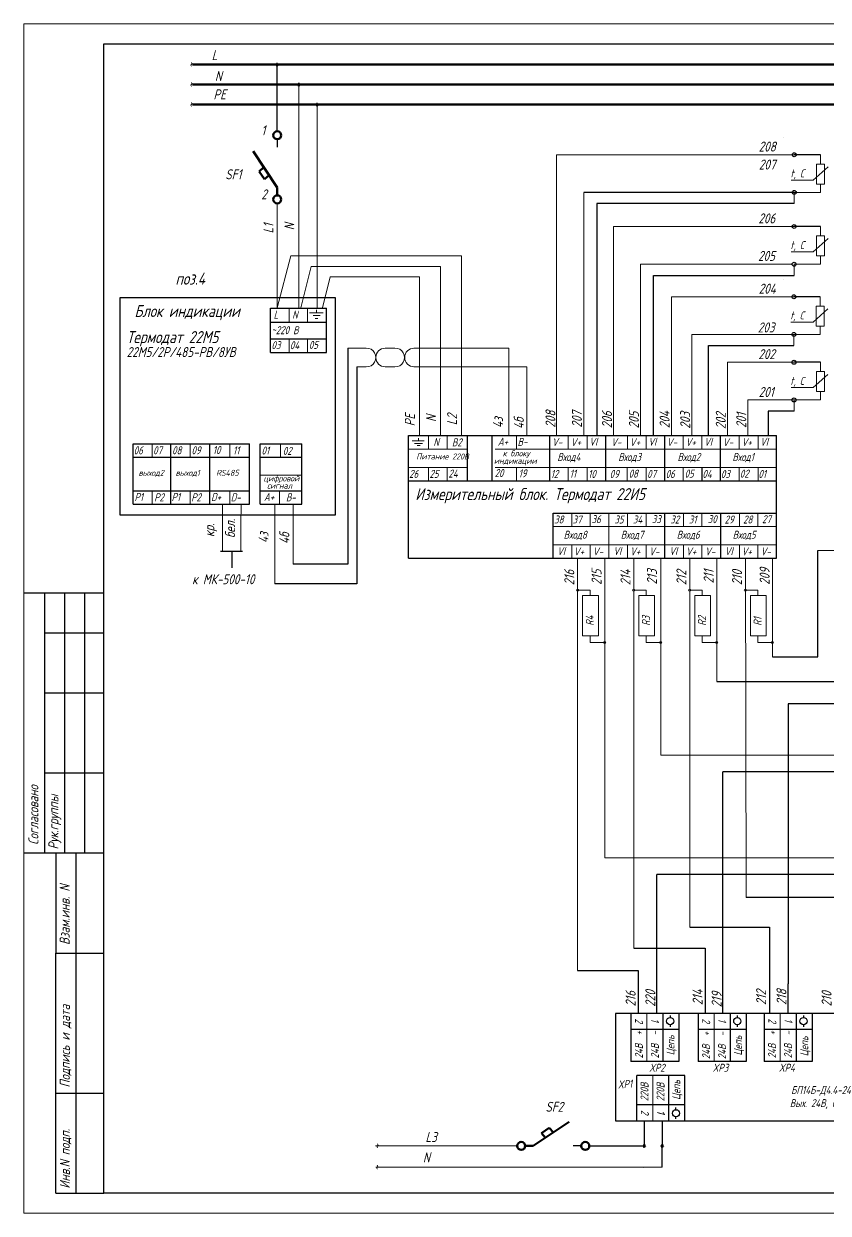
# Model space of a CAD drawing. Header units: millimetres. Extents: x -14 to 2659, y -2986 to -401.
# Drawn here: x 542.4 to 783.7, y -1116.2 to -759.7 of the extents above; entities that cross this region are included whole.
import ezdxf

# ---------------------------------------------------------------- set-up
doc = ezdxf.new("R2010")
doc.units = ezdxf.units.MM
doc.layers.get('0').update_dxf_attribs({"lineweight": 20})
doc.layers.add('MAIN', color=7, linetype='Continuous', lineweight=50)
doc.styles.add('GOST тип А', font='GOST_A.TTF', dxfattribs={"oblique": 15})
doc.styles.get("Standard").update_dxf_attribs({"font": 'simplex.shx', "width": 0.75, "oblique": 15})

msp = doc.modelspace()

# ---------------------------------------------------------------- linework, layer by layer
at = {"color": 7}
for p, q in [((1047.1414, -759.67147), (542.3914, -759.67147)), ((542.3914, -759.67147), (542.3914, -1116.22147)), ((712.27233, -929.44789), (708.49429, -929.44789)), ((712.27233, -931.09906), (712.27233, -929.44789)), ((729.11869, -929.44789), (725.34065, -929.44789)), ((729.11869, -931.09906), (729.11869, -929.44789)), ((745.90211, -929.44789), (742.12408, -929.44789)), ((745.90211, -931.09906), (745.90211, -929.44789)), ((762.58504, -929.44789), (758.807, -929.44789)), ((762.58504, -931.09906), (762.58504, -929.44789)), ((710.01203, -943.13379), (710.01203, -931.09906)), ((710.01203, -931.09906), (714.76491, -931.09906)), ((714.76491, -931.09906), (714.76491, -943.13379)), ((726.85839, -943.13379), (726.85839, -931.09906)), ((726.85839, -931.09906), (731.61127, -931.09906)), ((731.61127, -931.09906), (731.61127, -943.13379)), ((743.64181, -943.13379), (743.64181, -931.09906)), ((743.64181, -931.09906), (748.39469, -931.09906)), ((748.39469, -931.09906), (748.39469, -943.13379)), ((760.32474, -943.13379), (760.32474, -931.09906)), ((760.32474, -931.09906), (765.07762, -931.09906)), ((765.07762, -931.09906), (765.07762, -943.13379)), ((714.76491, -943.13379), (710.01203, -943.13379)), ((712.27233, -945.13997), (712.27233, -943.13379)), ((731.61127, -943.13379), (726.85839, -943.13379)), ((729.11869, -945.13997), (729.11869, -943.13379)), ((748.39469, -943.13379), (743.64181, -943.13379)), ((745.90211, -945.13997), (745.90211, -943.13379)), ((765.07762, -943.13379), (760.32474, -943.13379)), ((762.58504, -945.13997), (762.58504, -943.13379)), ((716.62623, -945.13367), (712.27233, -945.13367)), ((733.47259, -945.13367), (729.11869, -945.13367)), ((750.25601, -945.13367), (745.90211, -945.13367)), ((766.93894, -945.13367), (762.58504, -945.13367)), ((542.3914, -1116.22147), (1047.1414, -1116.22147))]:
    msp.add_line(p, q, dxfattribs=at)
at = {"color": 250}
msp.add_line((542.3914, -1116.22147), (542.3914, -760.04387), dxfattribs=at)
for p, q in [((542.3914, -1116.22147), (542.3914, -760.11651)), ((624.88988, -844.90467), (624.88988, -778.12702)), ((630.36239, -844.90467), (630.36239, -783.87711)), ((702.20531, -836.53918), (702.20531, -798.91864)), ((773.42944, -798.91864), (702.20531, -798.91864)), ((782.56971, -801.73193), (780.16971, -801.73193)), ((780.16971, -801.73193), (780.16971, -807.73193)), ((781.36971, -801.73193), (781.36971, -798.92884)), ((781.36971, -801.73193), (782.56971, -801.73193)), ((782.5697, -807.73653), (782.56971, -801.73193)), ((779.19153, -806.51154), (783.64514, -802.54274)), ((772.55339, -806.53141), (779.19153, -806.51154)), ((780.16971, -807.73193), (782.5697, -807.73653)), ((780.16971, -807.73193), (781.36971, -807.73193)), ((781.36971, -810.22584), (781.36971, -807.73193)), ((710.33725, -810.22584), (710.33725, -883.04639)), ((781.36971, -810.22584), (773.46953, -810.22584)), ((773.46953, -810.22584), (773.47412, -813.57071)), ((618.42727, -844.90467), (618.42727, -813.49898)), ((719.22802, -883.04639), (719.22802, -820.45466)), ((773.42944, -820.45466), (719.22802, -820.45466)), ((782.54802, -823.24077), (780.14802, -823.24077)), ((780.14802, -823.24077), (780.14802, -829.24077)), ((781.34802, -823.24077), (781.34802, -820.43768)), ((781.34802, -823.24077), (782.54802, -823.24077)), ((782.54801, -829.24537), (782.54802, -823.24077)), ((702.20531, -883.04639), (702.20531, -825.20136)), ((702.20531, -825.20136), (702.20531, -836.53918)), ((779.16984, -828.02038), (783.62345, -824.05157)), ((618.42709, -844.82872), (622.44935, -829.20266)), ((622.44935, -829.20266), (673.68007, -829.20266)), ((673.68007, -829.20266), (673.68007, -883.04639)), ((772.53171, -828.04024), (779.16984, -828.02038)), ((780.14802, -829.24077), (782.54801, -829.24537)), ((780.14802, -829.24077), (781.34802, -829.24077)), ((781.34802, -831.73468), (781.34802, -829.24077)), ((625.46322, -844.82872), (628.56225, -832.46676)), ((628.56225, -832.46676), (667.38034, -832.46676)), ((667.38034, -832.46676), (667.38034, -883.04639)), ((727.35996, -831.73468), (727.35996, -883.04639)), ((772.85406, -831.73468), (727.35996, -831.73468)), ((781.34802, -831.73468), (773.44784, -831.73468)), ((773.44784, -831.73468), (773.45243, -835.07955)), ((631.99676, -844.82872), (634.2436, -835.47977)), ((634.2436, -835.47977), (661.09809, -835.47977)), ((661.09809, -835.47977), (661.09809, -883.04639)), ((621.95127, -849.07068), (621.95127, -844.90467)), ((627.50215, -849.07068), (627.50215, -844.90467)), ((633.18383, -848.94294), (633.18383, -844.90467)), ((773.42981, -841.51569), (736.64252, -841.51569)), ((736.64252, -882.98902), (736.64252, -841.51569)), ((782.48966, -844.30905), (780.08966, -844.30905)), ((780.08966, -844.30905), (780.08966, -850.30905)), ((781.28966, -844.30905), (781.28966, -841.50596)), ((781.28966, -844.30905), (782.48966, -844.30905)), ((782.48965, -850.31365), (782.48966, -844.30905)), ((630.18765, -846.29398), (630.18765, -845.44131)), ((779.11148, -849.08866), (783.56508, -845.11986)), ((772.47334, -849.10853), (779.11148, -849.08866)), ((780.08966, -850.30905), (782.48965, -850.31365)), ((780.08966, -850.30905), (781.28966, -850.30905)), ((781.28966, -852.80296), (781.28966, -850.30905)), ((621.95127, -858.23285), (621.95127, -854.06684)), ((627.50215, -858.23285), (627.50215, -854.06684)), ((633.18383, -858.10511), (633.18383, -854.06684)), ((773.5716, -852.79891), (742.75578, -852.79891)), ((742.75578, -882.98902), (742.75578, -852.79891)), ((781.28966, -852.80296), (773.38948, -852.80296)), ((773.38948, -852.80296), (773.39407, -856.14783)), ((645.12048, -856.88919), (639.55462, -856.88919)), ((650.76566, -856.89501), (653.73323, -856.89501)), ((659.41081, -856.89686), (687.88556, -856.89686)), ((687.88556, -856.89686), (687.88556, -883.04639)), ((642.31546, -862.52229), (645.10828, -862.52229)), ((650.80531, -862.52229), (653.70764, -862.52229)), ((659.46025, -862.52229), (693.31642, -862.52229)), ((693.31642, -862.52229), (693.31642, -883.04639)), ((773.42981, -861.14131), (753.46871, -861.14131)), ((753.48887, -882.98902), (753.46871, -861.14131)), ((781.32998, -863.9444), (781.32998, -861.14131)), ((779.15181, -868.72401), (783.60541, -864.75521)), ((782.52998, -863.9444), (780.12998, -863.9444)), ((780.12998, -863.9444), (780.12998, -869.9444)), ((781.32998, -863.9444), (782.52998, -863.9444)), ((782.52998, -869.949), (782.52998, -863.9444)), ((772.51367, -868.74388), (779.15181, -868.72401)), ((780.12998, -869.9444), (782.52998, -869.949)), ((780.12998, -869.9444), (781.32998, -869.9444)), ((781.32998, -872.43831), (781.32998, -869.9444)), ((773.5716, -872.43831), (759.60214, -872.43831)), ((759.60214, -882.98902), (759.60214, -872.43831)), ((781.32998, -872.43831), (773.42981, -872.43831)), ((773.42981, -872.43831), (773.43439, -875.78318)), ((657.79682, -887.08314), (657.79682, -883.04639)), ((663.80254, -887.08467), (663.80254, -883.04639)), ((669.35342, -887.08467), (669.35342, -883.04639)), ((690.19145, -887.08467), (690.19145, -883.04639)), ((705.70234, -887.08314), (705.70234, -883.04639)), ((711.38402, -887.08314), (711.38402, -883.04639)), ((723.47814, -887.08314), (723.47814, -883.04639)), ((729.091, -887.08314), (729.091, -883.04639)), ((740.19275, -887.08314), (740.19275, -883.04639)), ((745.77393, -887.08314), (745.77393, -883.04639)), ((756.93861, -887.08314), (756.93861, -883.04639)), ((762.62028, -887.08314), (762.62028, -883.04639)), ((768.17116, -887.08314), (768.17116, -883.04639)), ((580.91394, -889.61584), (580.91394, -885.57757)), ((592.31385, -889.61584), (592.31385, -885.57757)), ((598.21952, -889.61584), (598.21952, -885.57757)), ((604.1625, -889.61584), (604.1625, -885.57757)), ((610.04809, -889.61584), (610.04809, -885.57757)), ((619.39982, -889.61584), (619.39982, -885.57757)), ((657.79682, -887.16682), (675.46581, -887.16682)), ((657.79682, -896.70816), (657.79682, -887.16682)), ((658.8799, -884.6882), (662.4799, -884.6882)), ((659.61262, -885.44122), (661.94058, -885.44122)), ((660.3799, -886.0382), (661.2799, -886.0382)), ((661.2799, -886.0382), (661.2799, -886.0382)), ((683.76097, -887.16682), (768.17116, -887.16682)), ((768.17116, -896.70816), (768.17116, -887.16682)), ((657.79682, -892.66989), (675.46581, -892.66989)), ((657.79682, -896.70816), (657.79682, -892.66989)), ((657.79682, -896.70816), (657.79682, -892.66989)), ((657.79682, -896.70816), (657.79682, -892.66989)), ((663.80254, -896.60558), (663.80254, -892.56883)), ((669.35342, -896.60558), (669.35342, -892.56883)), ((683.76097, -892.66989), (768.17116, -892.66989)), ((690.19145, -896.60558), (690.19145, -892.56883)), ((705.70234, -896.70816), (705.70234, -892.66989)), ((711.38401, -896.70816), (711.38401, -892.66989)), ((711.38402, -896.70816), (711.38402, -892.66989)), ((723.40933, -896.70816), (723.40933, -892.66989)), ((729.091, -896.70816), (729.091, -892.66989)), ((740.19275, -896.70816), (740.19275, -892.66989)), ((745.77393, -896.70816), (745.77393, -892.66989)), ((745.77393, -896.70816), (745.77393, -892.66989)), ((745.77393, -896.70816), (745.77393, -892.66989)), ((745.83686, -896.70816), (745.83686, -892.66989)), ((756.93861, -896.70816), (756.93861, -892.66989)), ((762.62028, -896.70816), (762.62028, -892.66989)), ((762.62028, -896.70816), (762.62028, -892.66989)), ((768.17116, -896.70816), (768.17116, -892.66989)), ((768.17116, -896.70816), (768.17116, -892.66989)), ((768.17116, -896.70816), (768.17116, -892.66989)), ((613.3274, -894.95019), (625.81027, -894.95019)), ((580.91394, -903.70905), (580.91394, -899.6723)), ((592.31385, -903.70905), (592.31385, -899.6723)), ((598.19944, -903.70905), (598.19944, -899.6723)), ((604.1625, -903.70905), (604.1625, -899.6723)), ((610.04809, -903.70905), (610.04809, -899.6723)), ((619.056, -903.70905), (619.056, -899.6723)), ((602.03201, -903.70905), (601.94868, -909.66718)), ((607.5659, -903.70905), (607.48256, -909.66718)), ((617.67218, -903.70905), (617.67218, -927.59741)), ((623.20606, -903.70905), (623.20606, -921.68007)), ((657.79682, -910.36004), (657.79682, -906.32177)), ((657.79682, -910.36004), (657.79682, -906.32177)), ((657.79682, -910.36004), (657.79682, -906.32177)), ((706.7264, -910.36004), (706.7264, -906.32177)), ((712.27728, -910.36004), (712.27728, -906.32177)), ((717.85845, -910.36004), (717.85845, -906.32177)), ((717.85845, -910.36004), (717.85845, -906.32177)), ((717.85845, -910.36004), (717.85845, -906.32177)), ((717.92138, -910.36004), (717.92138, -906.32177)), ((723.47226, -910.36004), (723.47226, -906.32177)), ((729.02314, -910.36004), (729.02314, -906.32177)), ((734.70481, -910.36004), (734.70481, -906.32177)), ((740.25569, -910.36004), (740.25569, -906.32177)), ((745.80656, -910.36004), (745.80656, -906.32177)), ((757.03911, -910.36004), (757.03911, -906.32177)), ((762.58999, -910.36004), (762.58999, -906.32177)), ((768.17116, -910.36004), (768.17116, -906.32177)), ((768.17116, -910.36004), (768.17116, -906.32177)), ((768.17116, -910.36004), (768.17116, -906.32177)), ((601.94868, -909.66718), (601.94868, -917.76718)), ((607.48256, -909.66718), (607.48256, -917.76718)), ((657.79682, -919.88096), (657.79682, -910.36004)), ((657.79682, -919.88096), (657.79682, -910.36004)), ((701.17553, -910.36004), (768.17116, -910.36004)), ((717.85845, -919.88096), (717.85845, -910.36004)), ((717.85845, -919.88096), (717.85845, -910.36004)), ((717.85845, -919.88096), (717.85845, -910.36004)), ((717.92138, -919.88096), (717.92138, -910.36004)), ((734.70481, -919.88096), (734.70481, -910.36004)), ((768.17116, -919.88096), (768.17116, -910.36004)), ((768.17116, -919.88096), (768.17116, -910.36004)), ((701.17553, -915.84421), (768.17116, -915.84421)), ((706.7264, -919.88096), (706.7264, -915.84421)), ((712.27728, -919.88096), (712.27728, -915.84421)), ((723.47226, -919.88096), (723.47226, -915.84421)), ((729.02314, -919.88096), (729.02314, -915.84421)), ((740.25569, -919.88096), (740.25569, -915.84421)), ((745.80656, -919.88096), (745.80656, -915.84421)), ((757.03911, -919.88096), (757.03911, -915.84421)), ((762.58999, -919.88096), (762.58999, -915.84421)), ((708.5225, -919.88902), (708.5225, -1043.50147)), ((716.62623, -919.88096), (716.62623, -1009.7285)), ((725.36885, -919.88902), (725.36885, -1036.80164)), ((733.47259, -919.88902), (733.47259, -978.94032)), ((742.15228, -919.88902), (742.15228, -1030.46397)), ((750.25601, -919.88902), (750.25601, -956.84895)), ((758.8352, -919.88902), (759.09731, -1021.61808)), ((766.93894, -919.88902), (766.93894, -949.46721)), ((647.93549, -1096.06393), (690.41808, -1096.06393)), ((647.98219, -1102.44112), (733.8795, -1102.41005))]:
    msp.add_line(p, q)
at = {"color": 7, "lineweight": 30}
for p, q in [((566.3914, -1110.22147), (566.3914, -765.67147)), ((566.3914, -765.67147), (1041.1414, -765.67147)), ((1041.1414, -1110.22147), (566.3914, -1110.22147))]:
    msp.add_line(p, q, dxfattribs=at)
at = {"color": 7, "lineweight": -3}
for p, q in [((781.36971, -798.92884), (773.46953, -798.92884)), ((773.46953, -810.22584), (710.33725, -810.22584)), ((773.47412, -813.57071), (714.22344, -813.57071)), ((714.22344, -813.57071), (714.22344, -883.04639)), ((781.34802, -820.43768), (773.44784, -820.43768)), ((731.23248, -883.04639), (731.23304, -835.07955)), ((731.23304, -835.07955), (773.45243, -835.07955)), ((781.28966, -841.50596), (773.38948, -841.50596)), ((639.55462, -856.88919), (639.55462, -921.68007)), ((747.81027, -883.04639), (747.81027, -856.14783)), ((747.81027, -856.14783), (773.39407, -856.14783)), ((642.31546, -862.52229), (642.31546, -927.59741)), ((781.32998, -861.14131), (773.42981, -861.14131)), ((773.43439, -875.78318), (765.70414, -875.78318)), ((765.70414, -875.78318), (765.70414, -883.04639)), ((780.51674, -949.46721), (780.51674, -917.57223)), ((639.55462, -921.68007), (623.20606, -921.68007)), ((642.31546, -927.59741), (617.67218, -927.59741)), ((766.93894, -949.46721), (780.51674, -949.46721)), ((750.25601, -956.84895), (788.45964, -956.84895)), ((771.69955, -963.4926), (771.69955, -1047.50731)), ((797.19087, -963.4926), (771.69955, -963.4926)), ((854.18559, -983.93463), (752.09856, -983.93463)), ((854.19197, -1014.7228), (732.29778, -1014.7228)), ((786.16576, -1021.61808), (759.09731, -1021.61808)), ((742.15228, -1030.46397), (766.05066, -1030.46397)), ((725.36885, -1036.80164), (746.73073, -1036.80164)), ((708.5225, -1043.50147), (726.64889, -1043.50147)), ((733.8795, -1102.41005), (733.8795, -1096.31385))]:
    msp.add_line(p, q, dxfattribs=at)
at = {"linetype": 'Continuous', "lineweight": 30}
for p, q in [((571.30796, -906.99054), (571.30796, -841.76705)), ((571.30796, -841.76705), (635.78489, -841.76705)), ((635.78489, -841.76705), (635.78489, -906.99054)), ((635.78489, -906.99054), (571.30796, -906.99054)), ((719.8431, -1056.34652), (719.8431, -1088.5466)), ((802.70851, -1056.34652), (719.8431, -1056.34652)), ((719.8431, -1088.5466), (802.70851, -1088.5466))]:
    msp.add_line(p, q, dxfattribs=at)
at = {"lineweight": 30}
for p, q in [((616.38032, -849.07068), (616.38032, -844.90467)), ((616.4004, -844.90467), (633.18382, -844.90467)), ((633.18382, -849.07068), (633.18382, -844.90467)), ((616.38032, -849.07068), (633.18382, -849.07068)), ((616.38032, -858.23285), (616.38032, -849.07068)), ((633.18382, -858.23285), (633.18382, -849.07068)), ((616.4004, -854.06684), (633.18382, -854.06684)), ((616.38032, -858.23285), (633.18382, -858.23285)), ((657.79682, -919.88096), (657.79682, -883.04639)), ((657.79682, -883.04639), (768.17116, -883.04639)), ((657.79682, -887.08314), (657.79682, -883.04639)), ((675.46581, -887.08467), (675.46581, -883.04639)), ((682.83741, -887.08467), (682.83741, -883.04639)), ((700.15147, -887.08314), (700.15147, -883.04639)), ((716.9349, -887.08314), (716.9349, -883.04639)), ((734.64188, -887.08314), (734.64188, -883.04639)), ((751.38773, -887.08314), (751.38773, -883.04639)), ((768.17116, -887.08314), (768.17116, -883.04639)), ((575.17781, -889.61584), (575.17781, -885.57757)), ((575.18535, -885.57757), (610.06818, -885.57757)), ((586.46482, -889.61584), (586.46482, -885.57757)), ((598.19944, -889.61584), (598.19944, -885.57757)), ((610.06818, -889.61584), (610.06818, -885.57757)), ((613.31987, -889.61584), (613.31987, -885.57757)), ((613.3274, -885.57757), (625.81027, -885.57757)), ((625.81027, -889.61584), (625.81027, -885.57757)), ((657.79682, -919.88096), (657.79682, -887.16682)), ((675.46581, -896.60558), (675.46581, -887.08467)), ((682.83741, -896.60558), (682.83741, -887.08467)), ((700.15147, -896.70816), (700.15147, -887.16682)), ((716.9349, -896.70816), (716.9349, -887.16682)), ((734.64188, -896.70816), (734.64188, -887.16682)), ((751.38773, -896.70816), (751.38773, -887.16682)), ((768.17116, -919.88096), (768.17116, -887.16682)), ((575.17781, -903.70905), (575.17781, -889.61584)), ((575.18535, -889.61584), (610.06818, -889.61584)), ((586.46482, -903.70905), (586.46482, -889.61584)), ((598.21952, -903.70905), (598.21952, -889.61584)), ((610.06818, -903.70905), (610.06818, -889.61584)), ((613.31987, -903.70905), (613.31987, -889.61584)), ((613.3274, -889.61584), (625.81027, -889.61584)), ((625.81027, -903.70905), (625.81027, -889.61584)), ((657.79682, -896.70816), (768.17116, -896.70816)), ((575.18535, -899.6723), (610.06818, -899.6723)), ((613.3274, -899.6723), (625.81027, -899.6723)), ((575.18535, -903.70905), (610.06818, -903.70905)), ((613.3274, -903.70905), (625.81027, -903.70905)), ((701.17553, -906.32177), (768.17116, -906.32177)), ((701.17553, -910.36004), (701.17553, -906.32177)), ((734.70481, -910.36004), (734.70481, -906.32177)), ((751.48823, -910.36004), (751.48823, -906.32177)), ((701.17553, -919.88096), (701.17553, -910.36004)), ((734.70481, -919.88096), (734.70481, -910.36004)), ((751.48823, -919.88096), (751.48823, -910.36004)), ((601.34868, -917.76718), (607.99857, -917.76718)), ((604.78256, -917.76718), (604.78256, -922.7177)), ((657.79682, -919.88096), (768.17116, -919.88096)), ((736.25727, -1056.91958), (736.25727, -1057.5504)), ((756.39443, -1056.91958), (756.39443, -1057.5504)), ((776.26826, -1056.91958), (776.26826, -1057.5504)), ((736.25727, -1059.7104), (736.25727, -1060.34122)), ((756.39443, -1059.7104), (756.39443, -1060.34122)), ((776.26826, -1059.7104), (776.26826, -1060.34122)), ((738.0143, -1085.18272), (738.0143, -1084.5519)), ((738.0143, -1087.97354), (738.0143, -1087.34272))]:
    msp.add_line(p, q, dxfattribs=at)
at = {"linetype": 'Continuous'}
for p, q in [((632.20357, -846.29343), (628.08672, -846.29343)), ((631.31874, -847.13948), (629.1948, -847.13948)), ((630.60414, -848.00533), (629.76518, -848.00533)), ((660.80934, -883.89711), (660.80934, -884.6882)), ((780.51674, -917.57223), (863.4185, -917.57223)), ((733.47259, -978.94032), (863.65645, -978.94032)), ((716.62623, -1009.7285), (863.66283, -1009.7285))]:
    msp.add_line(p, q, dxfattribs=at)
at = {"lineweight": 30, "ltscale": 0.5}
for p, q in [((724.48801, -1056.34652), (724.48801, -1070.74652)), ((734.08801, -1056.34652), (734.08801, -1070.74652)), ((738.88801, -1056.34652), (738.88801, -1070.74652)), ((744.62516, -1056.34652), (744.62516, -1070.74652)), ((754.22516, -1056.34652), (754.22516, -1070.74652)), ((759.02516, -1056.34652), (759.02516, -1070.74652)), ((764.49899, -1056.34652), (764.49899, -1070.74652)), ((774.09899, -1056.34652), (774.09899, -1070.74652)), ((778.89899, -1056.34652), (778.89899, -1070.74652)), ((738.88801, -1061.14652), (724.48801, -1061.14652)), ((759.02516, -1061.14652), (744.62516, -1061.14652)), ((778.89899, -1061.14652), (764.49899, -1061.14652)), ((738.88801, -1070.74652), (724.48801, -1070.74652)), ((759.02516, -1070.74652), (744.62516, -1070.74652)), ((778.89899, -1070.74652), (764.49899, -1070.74652)), ((740.64504, -1074.8966), (726.24504, -1074.8966)), ((726.24504, -1088.5466), (726.24504, -1074.8966)), ((735.84504, -1088.5466), (735.84504, -1074.8966)), ((740.64504, -1088.5466), (740.64504, -1074.8966)), ((740.64504, -1083.7466), (726.24504, -1083.7466))]:
    msp.add_line(p, q, dxfattribs=at)
at = {"ltscale": 0.5}
for p, q in [((729.28801, -1056.34652), (729.28801, -1070.74652)), ((749.42516, -1056.34652), (749.42516, -1070.74652)), ((769.29899, -1056.34652), (769.29899, -1070.74652)), ((731.04504, -1088.5466), (731.04504, -1074.8966))]:
    msp.add_line(p, q, dxfattribs=at)
at = {"lineweight": 50, "ltscale": 0.5}
for centre in [(618.35391, -771.87711), (624.88988, -777.87711), (630.36239, -783.87711), (728.47582, -1096.06393), (733.8795, -1096.06393)]:
    msp.add_circle(centre, 0.24991, dxfattribs=at)
at = {"color": 7}
for centre in [(708.49429, -929.44789), (725.34065, -929.44789), (742.12408, -929.44789), (758.807, -929.44789), (716.58375, -945.13997), (733.43011, -945.13997), (750.21354, -945.13997), (766.89646, -945.13997)]:
    msp.add_circle(centre, 0.34069, dxfattribs=at)
at = {"linetype": 'Continuous', "lineweight": 30}
for centre in [(736.25727, -1058.6304), (756.39443, -1058.6304), (776.26826, -1058.6304), (738.0143, -1086.26272)]:
    msp.add_circle(centre, 1.08, dxfattribs=at)
for centre, start, end in [((770.44202, -790.90643), 268.7555567, 269.0171398), ((770.44238, -833.50347), 268.7555567, 269.0171398), ((645.18455, -859.7029), 268.7555567, 91.2444433), ((650.8213, -859.7029), 91.2444433, 268.7555567), ((653.7839, -859.7029), 268.7555567, 91.2444433), ((659.47625, -859.7029), 91.2444433, 268.7555567)]:
    msp.add_arc(centre, 2.8109, start, end)
at = {"layer": 'MAIN', "color": 7, "linetype": 'Continuous', "lineweight": 50}
for p, q in [((593.04276, -771.89942), (801.06109, -771.89942)), ((593.04276, -777.89942), (801.06109, -777.89942)), ((593.04276, -783.89942), (801.06109, -783.89942)), ((618.42727, -808.69898), (611.22727, -797.89898)), ((614.43955, -802.66018), (613.01944, -803.9495)), ((614.57962, -806.28522), (613.02133, -803.94779)), ((616.01374, -805.02147), (614.57962, -806.28522)), ((618.42727, -808.69898), (618.42727, -811.09898)), ((618.42727, -811.09898), (618.42727, -809.89898)), ((695.21808, -1096.06393), (706.01808, -1088.86393)), ((697.63184, -1092.21628), (699.96927, -1090.65799)), ((701.25688, -1092.07621), (699.96756, -1090.6561)), ((698.89559, -1093.6504), (697.63184, -1092.21628)), ((692.81808, -1096.06393), (694.01808, -1096.06393)), ((695.21808, -1096.06393), (692.81808, -1096.06393))]:
    msp.add_line(p, q, dxfattribs=at)
at = {"layer": 'MAIN', "color": 7, "linetype": 'Continuous', "lineweight": -3}
for p, q in [((618.35391, -771.38831), (618.35391, -771.38831)), ((618.35391, -780.64445), (618.35391, -771.89942)), ((618.35391, -791.90122), (618.35391, -772.12702)), ((624.88988, -777.38831), (624.88988, -777.38831)), ((630.36239, -783.38831), (630.36239, -783.38831)), ((618.42727, -794.29898), (618.42727, -796.69898)), ((752.09856, -1056.34652), (752.09856, -983.93463)), ((732.29778, -1056.34652), (732.29778, -1014.7228)), ((766.05066, -1030.46397), (766.05066, -1056.34652)), ((746.73073, -1036.80164), (746.73073, -1056.34652)), ((726.64889, -1043.50147), (726.64889, -1056.34652)), ((771.69955, -1056.34652), (771.69955, -1047.50731)), ((728.47582, -1088.5466), (728.47582, -1095.81402)), ((733.8795, -1088.5466), (733.8795, -1095.81402)), ((709.61808, -1096.06393), (707.21808, -1096.06393)), ((712.01808, -1096.06393), (728.22591, -1096.06393)), ((734.18311, -1096.06393), (734.18311, -1096.06393)), ((728.18311, -1102.5999), (728.18311, -1102.5999))]:
    msp.add_line(p, q, dxfattribs=at)
at = {"layer": 'MAIN', "color": 7, "linetype": 'Continuous', "lineweight": 30}
for p, q in [((542.3914, -930.20716), (566.3914, -930.20716)), ((548.62968, -930.20716), (548.62968, -1008.20716)), ((554.62968, -930.20716), (554.62968, -1008.20716)), ((560.62968, -930.20716), (560.62968, -1008.20716)), ((548.62968, -942.20716), (566.3914, -942.20716)), ((548.62968, -960.20716), (566.3914, -960.20716)), ((548.62968, -984.20716), (566.3914, -984.20716)), ((542.3914, -1008.20716), (566.3914, -1008.20716)), ((551.9914, -1008.22147), (551.9914, -1038.22147)), ((557.9914, -1008.22147), (557.9914, -1110.22147)), ((551.9914, -1110.22147), (551.9914, -1038.22147)), ((551.9914, -1038.22147), (566.3914, -1038.22147)), ((551.9914, -1080.22147), (566.3914, -1080.22147)), ((551.9914, -1110.22147), (566.3914, -1110.22147))]:
    msp.add_line(p, q, dxfattribs=at)
at = {"layer": 'MAIN', "color": 7, "linetype": 'Continuous', "lineweight": 50}
for centre in [(618.42727, -793.09898), (618.42727, -812.29898), (691.61808, -1096.06393), (710.81808, -1096.06393)]:
    msp.add_circle(centre, 1.2, dxfattribs=at)
at = {"layer": 'MAIN', "color": 7, "linetype": 'Continuous', "lineweight": -3}
for centre in [(773.46953, -798.92884), (773.46953, -798.92884), (773.46953, -810.22584), (773.46953, -810.22584), (773.44784, -820.43768), (773.44784, -820.43768), (773.44784, -831.73468), (773.44784, -831.73468), (773.38948, -841.50596), (773.38948, -841.50596), (773.38948, -852.80296), (773.38948, -852.80296), (773.42981, -861.14131), (773.42981, -861.14131), (773.42981, -872.43831), (773.42981, -872.43831)]:
    msp.add_circle(centre, 0.59378, dxfattribs=at)

# ---------------------------------------------------------------- texts
at = {"linetype": 'Continuous', "style": 'GOST тип А', "oblique": 15}
for s, height, p in [('L', 3, (598.74741, -770.57619)), ('N', 3, (599.71142, -776.82835)), ('РЕ', 3, (599.27297, -782.33531)), ('208', 3, (762.81215, -797.97415)), ('207', 3, (762.85732, -803.36812)), ('t, С', 2.4, (772.33676, -805.71038)), ('206', 3, (762.71552, -819.51018)), ('t, С', 2.4, (772.31507, -827.21921)), ('205', 3, (762.62492, -830.75507)), ('поз.4', 3.6, (587.8755, -837.88488)), ('204', 3, (762.81251, -840.5712)), ('Блок индикации', 3.6, (575.59724, -847.56747)), ('L', 2.4, (617.34024, -848.05452)), ('N', 2.4, (622.89108, -848.05452)), ('t, С', 2.4, (772.2567, -848.2875)), ('Термодат 22М5', 3.6, (573.2374, -855.38154)), ('~220 B', 2.4, (616.64695, -852.72387)), ('203', 3, (762.54562, -852.20166)), ('03', 2.4, (616.67122, -857.21669)), ('04', 2.4, (622.22207, -857.21669)), ('05', 2.4, (627.90811, -857.11823)), ('22М5/2Р/485-РВ/8УВ', 3, (573.2374, -859.58154)), ('202', 3, (762.71588, -860.19682)), ('t, С', 2.4, (772.29703, -867.92285)), ('201', 3, (762.81251, -871.5448)), ('N', 2.4, (665.2478, -886.25804)), ('В2', 2.4, (670.80615, -886.3402)), ('А+', 2.4, (684.59023, -886.11945)), ('В-', 2.4, (690.49283, -886.21791)), ('V-', 2.4, (700.81863, -886.27734)), ('V+', 2.4, (706.44553, -886.27734)), ('VI', 2.4, (711.9878, -886.17887)), ('V-', 2.4, (718.52562, -886.27734)), ('V+', 2.4, (724.15251, -886.27734)), ('VI', 2.4, (729.69478, -886.17887)), ('V-', 2.4, (735.27147, -886.27734)), ('V+', 2.4, (740.89836, -886.27734)), ('VI', 2.4, (746.44063, -886.17887)), ('V-', 2.4, (752.0549, -886.27734)), ('V+', 2.4, (757.68179, -886.27734)), ('VI', 2.4, (763.22406, -886.17887)), ('06', 2.4, (575.38285, -888.72742)), ('07', 2.4, (581.18473, -888.72742)), ('08', 2.4, (586.89101, -888.72742)), ('09', 2.4, (592.69289, -888.72742)), ('10', 2.4, (599.08713, -888.62895)), ('11', 2.4, (605.13574, -888.72742)), ('01', 2.4, (613.69171, -888.80031)), ('02', 2.4, (620.0853, -888.89877)), ('к блоку ', 1.8, (686.03733, -889.33665)), ('Питание 220В', 1.8, (660.09384, -890.27651)), (' индикации', 1.8, (682.27479, -891.59232)), ('Вход4', 2.4, (702.41532, -890.73231)), ('Вход3', 2.4, (720.69846, -890.73231)), ('Вход2', 2.4, (738.48163, -890.73231)), ('Вход1', 2.4, (754.9318, -890.73231)), ('выход2', 1.8, (576.81039, -895.18061)), ('выход1', 1.8, (587.9185, -895.18061)), ('RS485', 1.8, (600.08452, -895.18061)), ('26', 2.4, (657.96843, -895.79624)), ('25', 2.4, (664.07334, -895.79624)), ('24', 2.4, (669.75937, -895.69778)), ('20', 2.4, (683.61962, -895.53654)), ('19', 2.4, (690.79699, -895.635)), ('12', 2.4, (700.42226, -895.81974)), ('11', 2.4, (706.1083, -895.72127)), ('10', 2.4, (711.65484, -895.81974)), ('09', 2.4, (718.12925, -895.81974)), ('08', 2.4, (723.81529, -895.72127)), ('07', 2.4, (729.36183, -895.81974)), ('06', 2.4, (734.91267, -895.81974)), ('05', 2.4, (740.59871, -895.72127)), ('04', 2.4, (745.9342, -895.81974)), ('03', 2.4, (751.48505, -895.81974)), ('02', 2.4, (757.17109, -895.72127)), ('01', 2.4, (762.71763, -895.81974)), ('цифровой', 1.8, (614.27338, -896.8634)), ('сигнал', 1.8, (615.36318, -899.04068)), ('Р1', 2.4, (575.60451, -902.7211)), ('Р2', 2.4, (581.50711, -902.81956)), ('Р1', 2.4, (586.71262, -902.7211)), ('Р2', 2.4, (592.61523, -902.81956)), ('D+', 2.4, (598.56128, -902.7211)), ('D-', 2.4, (604.46388, -902.81956)), ('А+', 2.4, (614.43357, -902.7211)), ('В-', 2.4, (621.02382, -902.81956)), ('Измерительный блок. Термодат 22И5', 3.6, (659.82949, -902.44914)), ('38', 2.4, (701.44635, -909.47162)), ('37', 2.4, (706.9972, -909.47162)), ('36', 2.4, (712.68324, -909.37315)), ('35', 2.4, (719.51834, -909.47162)), ('34', 2.4, (725.06918, -909.47162)), ('33', 2.4, (730.75522, -909.37315)), ('32', 2.4, (736.30176, -909.47162)), ('31', 2.4, (741.85261, -909.47162)), ('30', 2.4, (747.53865, -909.37315)), ('29', 2.4, (752.58789, -909.47162)), ('28', 2.4, (758.13874, -909.47162)), ('27', 2.4, (763.82478, -909.37315)), ('Вход8', 2.4, (704.31605, -914.0404)), ('Вход7', 2.4, (721.44212, -914.0404)), ('Вход6', 2.4, (738.22555, -914.0404)), ('Вход5', 2.4, (755.00898, -914.0404)), ('VI', 2.4, (702.3522, -918.94519)), ('V+', 2.4, (707.37366, -919.04366)), ('V-', 2.4, (713.07713, -919.04366)), ('VI', 2.4, (719.19856, -918.94519)), ('V+', 2.4, (724.22002, -919.04366)), ('V-', 2.4, (729.92349, -919.04366)), ('VI', 2.4, (735.98198, -918.94519)), ('V+', 2.4, (741.00345, -919.04366)), ('V-', 2.4, (746.70691, -919.04366)), ('VI', 2.4, (752.66491, -918.94519)), ('V+', 2.4, (757.68637, -919.04366)), ('V-', 2.4, (763.38984, -919.04366)), ('к МК-500-10', 3, (592.89413, -927.67674)), ('L3', 3, (662.8616, -1094.88478)), ('N', 3, (662.10572, -1100.99461))]:
    msp.add_text(s, height=height, dxfattribs=at).set_placement(p)
for s, height, rotation, p in [('L1', 3, 90, (617.27853, -822.51979)), ('N', 3, 90, (623.53069, -821.55578)), ('РЕ', 3, 90, (659.69833, -880.33698)), ('N', 3, 90, (666.05301, -879.0478)), ('L2', 3, 90, (672.36644, -880.01181)), ('208', 3, 90, (701.87032, -880.77194)), ('207', 3, 90, (709.79539, -880.74385)), ('206', 3, 90, (718.82673, -880.91242)), ('205', 3, 90, (726.87433, -880.9967)), ('204', 3, 90, (736.10066, -880.91124)), ('203', 3, 90, (742.27016, -881.0517)), ('202', 3, 90, (752.94701, -881.16408)), ('201', 3, 90, (759.08839, -880.82696)), ('4з', 3, 90, (686.13844, -880.85064)), ('4б', 3, 90, (692.3906, -881.13558)), ('бел.', 3, 90, (605.78926, -913.81373)), ('кр.', 3, 90, (599.5371, -913.52879)), ('4з', 3, 90, (615.80104, -915.32374)), ('4б', 3, 90, (622.0532, -915.60868)), ('216', 3, 90, (707.50865, -927.97234)), ('215', 3, 90, (715.67422, -927.86105)), ('214', 3, 90, (724.35501, -927.97234)), ('213', 3, 90, (732.2978, -927.74974)), ('212', 3, 90, (741.13843, -927.97234)), ('211', 3, 90, (749.304, -927.41583)), ('210', 3, 90, (757.82136, -927.97234)), ('209', 3, 90, (766.09831, -927.86104)), ('216', 3, 90, (725.90221, -1054.23497)), ('220', 3, 90, (731.81486, -1054.33811)), ('214', 3, 90, (745.98827, -1053.8224)), ('219', 3, 90, (751.69447, -1054.49282)), ('212', 3, 90, (765.04452, -1053.80455)), ('218', 3, 90, (771.15779, -1053.80455)), ('210', 3, 90, (784.66658, -1054.23125)), ('2', 2.4, 270, (725.74822, -1057.8602)), ('1', 2.4, 270, (730.54822, -1057.8602)), ('2', 2.4, 270, (745.88537, -1057.8602)), ('1', 2.4, 270, (750.68537, -1057.8602)), ('2', 2.4, 270, (765.75921, -1057.8602)), ('1', 2.4, 270, (770.55921, -1057.8602)), ('24В  +', 2.4, 90, (728.07962, -1069.82341)), ('24В  -', 2.4, 90, (732.87962, -1069.82341)), ('24В  +', 2.4, 90, (748.26319, -1070.06043)), ('24В  -', 2.4, 90, (753.06319, -1070.06043)), ('24В  +', 2.4, 90, (768.0438, -1069.80333)), ('24В  -', 2.4, 90, (772.8438, -1069.80333)), ('Цепь', 2.4, 89.7415358, (737.54037, -1068.87116)), ('Цепь', 2.4, 89.7415358, (757.7923, -1068.95781)), ('Цепь', 2.4, 89.7415358, (777.66594, -1069.17788)), ('Цепь', 2.4, 90, (739.30253, -1082.24977)), ('220В', 2.4, 89.686501, (729.75583, -1082.68059)), ('220В', 2.4, 89.686501, (734.55576, -1082.70685)), ('2', 2.4, 270, (727.50525, -1085.26027))]:
    msp.add_text(s, height=height, rotation=rotation, dxfattribs=at).set_placement(p)
at = {"color": 7, "linetype": 'Continuous', "style": 'GOST тип А', "oblique": 15}
for s, rotation, p in [('R4', 90, (713.36638, -940.13027)), ('R3', 90, (730.21273, -940.13027)), ('R2', 90, (746.99616, -940.13027)), ('R1', 90, (763.67908, -940.13027)), ('XP1', 3.5452011, (720.62723, -1078.86199))]:
    msp.add_text(s, height=2.4, rotation=rotation, dxfattribs=at).set_placement(p)
for s, p in [('XP2', (729.9553, -1073.82291)), ('XP3', (748.99078, -1073.82291)), ('XP4', (768.86461, -1073.82291)), ('БП14Б-Д4.4-24', (772.53262, -1080.49383))]:
    msp.add_text(s, height=2.4, dxfattribs=at).set_placement(p)
at = {"linetype": 'Continuous', "oblique": 15}
msp.add_text('1', height=2.4, rotation=270, dxfattribs=at).set_placement((732.30525, -1085.26027))
at = {"layer": 'MAIN', "color": 7, "linetype": 'Continuous', "lineweight": -3, "style": 'GOST тип А', "oblique": 15}
for s, p in [('~', (594.24276, -773.09942)), ('~', (594.24276, -779.09942)), ('~', (594.24276, -785.09942)), ('Согласовано', (546.80145, -1005.80716)), ('Рук.группы', (552.80145, -1007.20594)), ('Взам.инв. N', (556.16316, -1035.82147)), ('Подпись и дата', (556.21963, -1078.57147)), ('Инв.N подп.', (556.21963, -1108.87147)), ('~', (650.08523, -1097.26218)), ('~', (649.99018, -1103.64204))]:
    msp.add_text(s, height=3, rotation=90, dxfattribs=at).set_placement(p)
for s, height, p in [('1', 3, (613.62727, -793.09898)), ('SF1', 3, (602.82727, -806.29898)), ('2', 3, (613.62727, -812.29898)), ('SF2', 3, (698.86263, -1085.82541)), ('Вых. 24В, 0,145А', 2.4, (772.15594, -1084.42763))]:
    msp.add_text(s, height=height, dxfattribs=at).set_placement(p)

doc.saveas('drawing.dxf')
